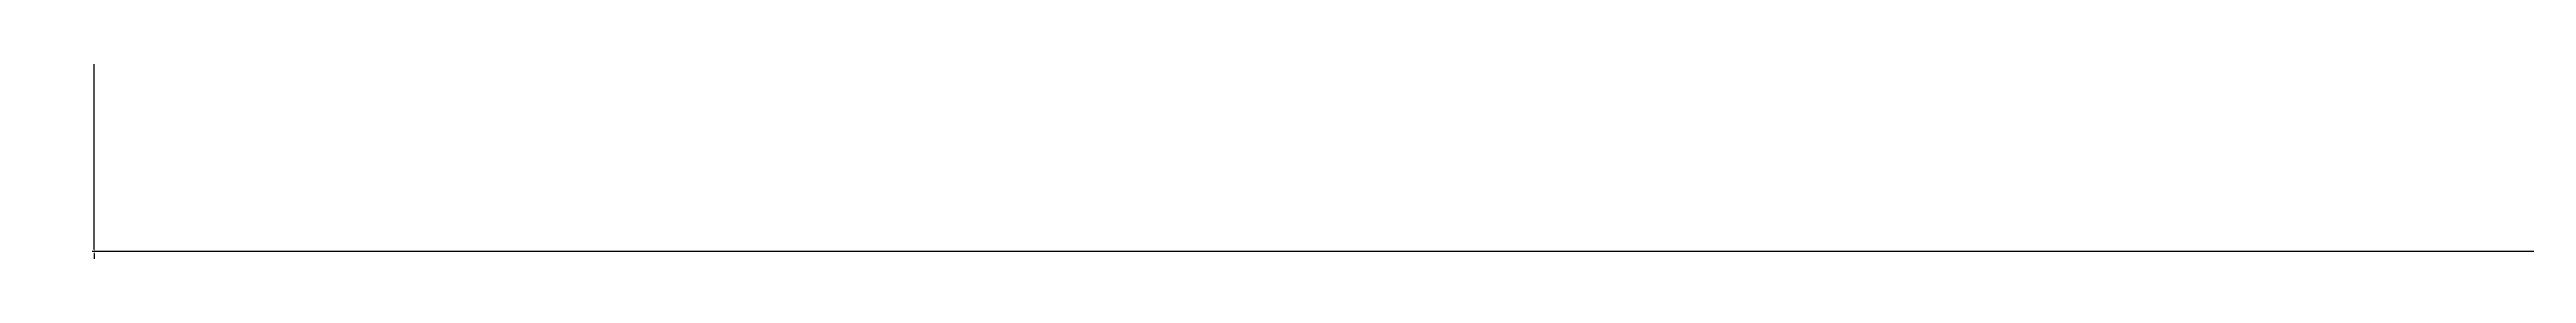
# Model space of a CAD drawing. Header units: millimetres. Extents: x 32645 to 210887, y 65210 to 90102.
# Drawn here: x 47929.3 to 48144.7, y 80610.5 to 80626.1 of the extents above; entities that cross this region are included whole.
import ezdxf

# ---------------------------------------------------------------- set-up
doc = ezdxf.new("R2010")
doc.units = ezdxf.units.MM
doc.layers.add('CX', color=3, linetype='Continuous')
doc.styles.get("Standard").update_dxf_attribs({"font": 'arial.ttf'})
doc.dimstyles.get("Standard").update_dxf_attribs({"dimtxt": 0.18, "dimasz": 0.18, "dimexe": 0.18, "dimexo": 0.0625, "dimgap": 0.09, "dimtad": 0, "dimtih": 1, "dimtoh": 1, "dimdec": 4, "dimzin": 0, "dimdsep": 46, "dimtxsty": 'Standard', "dimcen": 0.09, "dimadec": 0, "dimazin": 0, "dimtfac": 1, "dimtdec": 4, "dimtofl": 0, "dimtmove": 0, "dimatfit": 3, "dimfxl": 1, "dimtolj": 1, "dimtzin": 0, "dimarcsym": 0})

# ---------------------------------------------------------------- blocks, each defined once
blk = doc.blocks.new('*D1064')
at = {"layer": 'CX', "color": 0, "lineweight": -2, "transparency": 16777216}
for p, q in [((48138.29442757148, 80610.49685826873), (47933.0044992806, 80610.49685826873)), ((47933.1844992806, 80610.31685826874), (47933.1844992806, 76010.67876140653)), ((47933.1844992806, 71410.67685826874), (47933.1844992806, 76010.31495513093)), ((48110.20947785729, 71410.49685826874), (47933.0044992806, 71410.49685826874))]:
    blk.add_line(p, q, dxfattribs=at)
at = {"layer": 'CX', "color": 0, "transparency": 16777216}
for points in [[(47933.1544992806, 80610.31685826874), (47933.2144992806, 80610.31685826874), (47933.1844992806, 80610.49685826873)], [(47933.1544992806, 71410.67685826874), (47933.2144992806, 71410.67685826874), (47933.1844992806, 71410.49685826874)]]:
    blk.add_solid(points, dxfattribs=at)
at = {"layer": 'DEFPOINTS', "color": 0, "transparency": 16777216}
for p in [(48138.35692757148, 80610.49685826873), (47933.1844992806, 71410.49685826874), (48110.27197785729, 71410.49685826874)]:
    blk.add_point(p, dxfattribs=at)
at = {"layer": 'CX', "color": 0, "transparency": 16777216, "insert": (47933.18449928059, 76010.49685826874), "char_height": 0.18, "attachment_point": 5}
blk.add_mtext('\\A1;9200.0000', dxfattribs=at)
blk = doc.blocks.new('*D1065')
at = {"layer": 'CX', "color": 0, "lineweight": -2, "transparency": 16777216}
for p, q in [((48290.64142577736, 87460.4914065656), (47933.00449928061, 87460.4914065656)), ((47933.18449928061, 87460.31140656561), (47933.18449928061, 84035.67603555496)), ((47933.1844992806, 80610.67685826872), (47933.18449928061, 84035.31222927937)), ((48254.15253319808, 80610.49685826873), (47933.0044992806, 80610.49685826873))]:
    blk.add_line(p, q, dxfattribs=at)
at = {"layer": 'CX', "color": 0, "transparency": 16777216}
for points in [[(47933.15449928061, 87460.31140656561), (47933.21449928061, 87460.31140656561), (47933.18449928061, 87460.4914065656)], [(47933.1544992806, 80610.67685826872), (47933.2144992806, 80610.67685826872), (47933.1844992806, 80610.49685826873)]]:
    blk.add_solid(points, dxfattribs=at)
at = {"layer": 'DEFPOINTS', "color": 0, "transparency": 16777216}
for p in [(48290.70392577736, 87460.4914065656), (47933.1844992806, 80610.49685826873), (48254.21503319808, 80610.49685826873)]:
    blk.add_point(p, dxfattribs=at)
at = {"layer": 'CX', "color": 0, "transparency": 16777216, "insert": (47933.18449928059, 84035.49413241718), "char_height": 0.18, "attachment_point": 5}
blk.add_mtext('\\A1;6849.9945', dxfattribs=at)
blk = doc.blocks.new('*D1067')
at = {"layer": 'CX', "color": 0, "lineweight": -2, "transparency": 16777216}
for p, q in [((49624.39854800138, 87460.4914065657), (47484.58500427038, 87460.4914065657)), ((47484.76500427038, 87460.31140656571), (47484.76500427038, 77385.67330970308)), ((47484.76500427038, 67310.67140656487), (47484.76500427038, 77385.30950342749)), ((48804.94838963095, 67310.49140656488), (47484.58500427038, 67310.49140656488))]:
    blk.add_line(p, q, dxfattribs=at)
at = {"layer": 'CX', "color": 0, "transparency": 16777216}
for points in [[(47484.73500427038, 87460.31140656571), (47484.79500427038, 87460.31140656571), (47484.76500427038, 87460.4914065657)], [(47484.73500427038, 67310.67140656487), (47484.79500427037, 67310.67140656487), (47484.76500427038, 67310.49140656488)]]:
    blk.add_solid(points, dxfattribs=at)
at = {"layer": 'DEFPOINTS', "color": 0, "transparency": 16777216}
for p in [(49624.46104800138, 87460.4914065657), (47484.76500427038, 67310.49140656488), (48805.01088963095, 67310.49140656488)]:
    blk.add_point(p, dxfattribs=at)
at = {"layer": 'CX', "color": 0, "transparency": 16777216, "insert": (47484.76500427037, 77385.4914065653), "char_height": 0.18, "attachment_point": 5}
blk.add_mtext('\\A1;20150.0000', dxfattribs=at)

msp = doc.modelspace()

# ---------------------------------------------------------------- dimensions: what is measured, and where the dimension line sits
at = {"layer": 'CX', "color": 0}
for base, p1, p2, picture, middle in [((47484.76500427038, 67310.49140656488), (49624.46104800138, 87460.4914065657), (48805.01088963095, 67310.49140656488), '*D1067', (47484.76500427037, 77385.4914065653)), ((47933.1844992806, 80610.49685826873), (48290.70392577736, 87460.4914065656), (48254.21503319808, 80610.49685826873), '*D1065', (47933.18449928059, 84035.49413241718)), ((47933.1844992806, 71410.49685826874), (48138.35692757148, 80610.49685826873), (48110.27197785729, 71410.49685826874), '*D1064', (47933.18449928059, 76010.49685826874))]:
    dim = msp.add_linear_dim(base=base, p1=p1, p2=p2, angle=90, dimstyle='Standard', dxfattribs=at)
    dim.commit()
    dim.dimension.update_dxf_attribs({"geometry": picture, "text_midpoint": middle})

doc.saveas('drawing.dxf')
